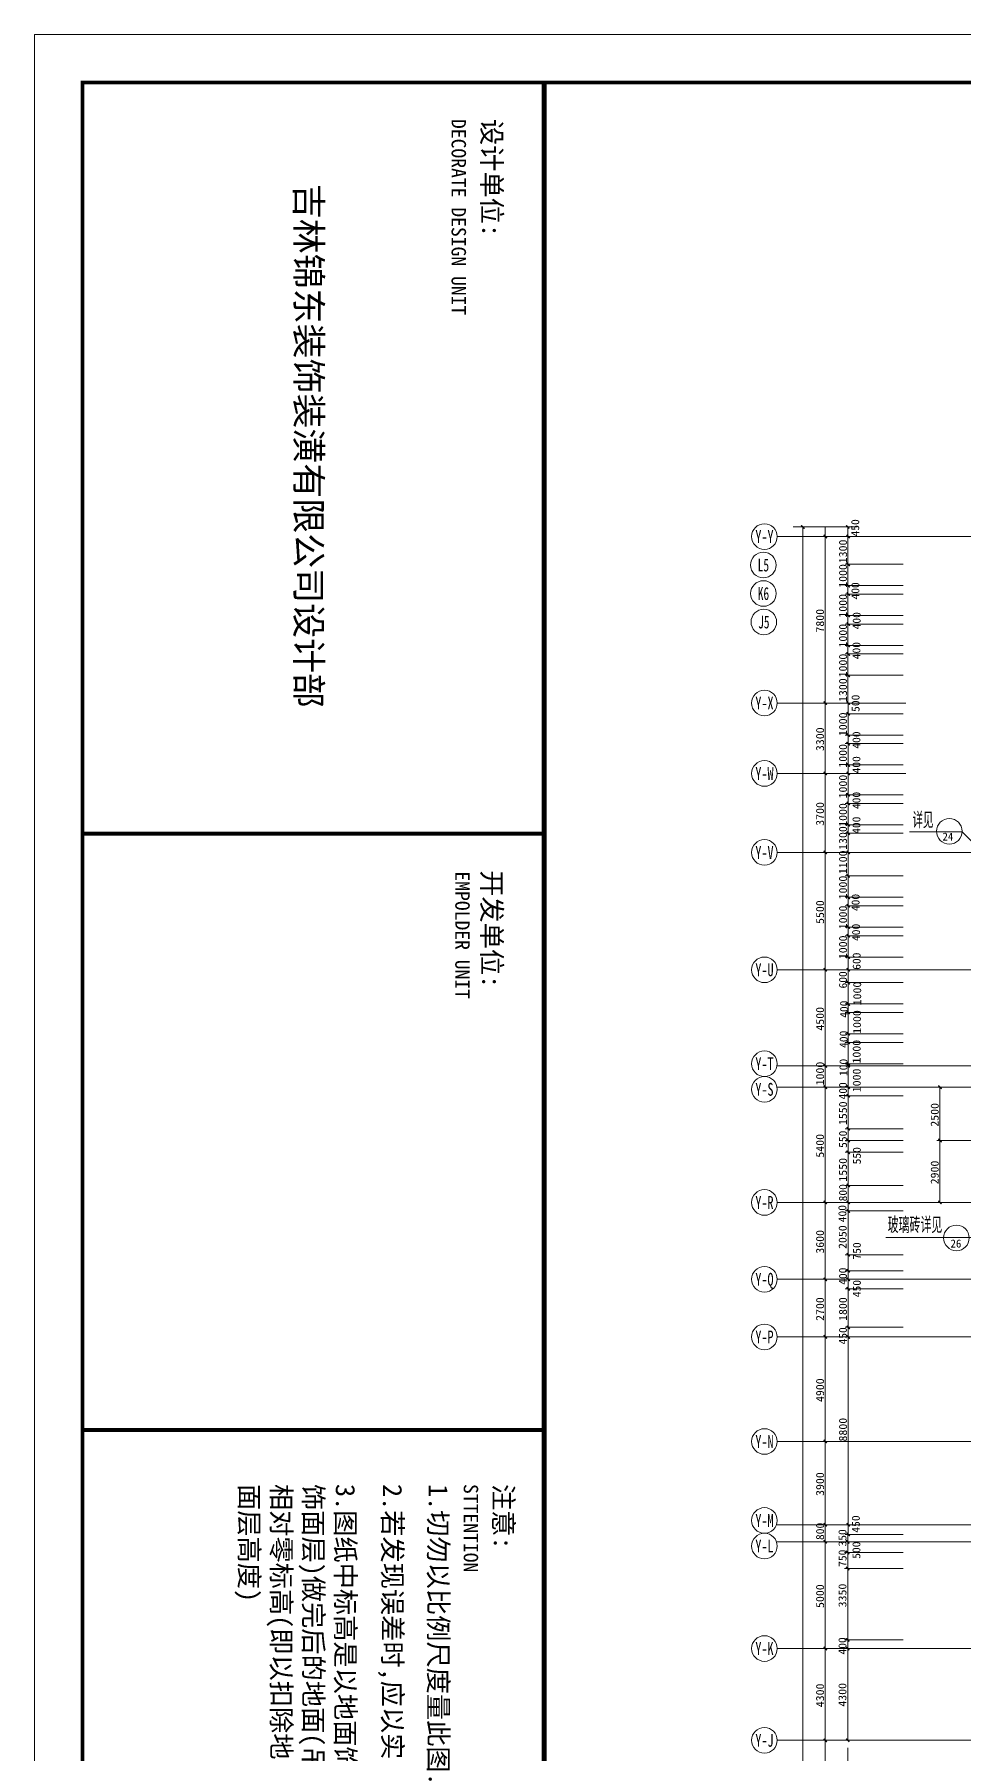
# Model space of a CAD drawing. Extents: x -307567 to 704339, y -10277 to 165507.
# Drawn here: x 80863 to 124453, y 84910 to 165506 of the extents above; entities that cross this region are included whole.
import ezdxf
from ezdxf.enums import TextEntityAlignment as Align

# ---------------------------------------------------------------- set-up
doc = ezdxf.new("R2010")
doc.units = 0
doc.header["$MEASUREMENT"] = 0
for name, color, linetype, lineweight in [('AXIS', 7, 'CONTINUOUS', 5), ('wode', 250, 'CONTINUOUS', 0), ('ziti', 32, 'CONTINUOUS', 0), ('我的', 255, 'CONTINUOUS', 0)]:
    doc.layers.add(name, color=color, linetype=linetype, lineweight=lineweight)
doc.styles.add('HZ', font='txt', dxfattribs={"width": 0.7, "height": 5, "bigfont": 'STF:宋体'})
doc.styles.get("Standard").update_dxf_attribs({"font": 'txt', "height": 3})

msp = doc.modelspace()

# ---------------------------------------------------------------- linework, layer by layer
at = {"layer": 'AXIS', "color": 0}
msp.add_lwpolyline([(211123.29347, 165506.44355), (80863.18581, 165506.44355), (80863.18581, -10277.09273), (211123.29347, -10277.09273)], close=True, dxfattribs=at)
at = {"layer": 'AXIS', "color": 0, "const_width": 180.29081}
msp.add_lwpolyline([(208869.65839, 163252.80847), (83116.82089, 163252.80847), (83116.82089, -8023.45765), (208869.65839, -8023.45765)], close=True, dxfattribs=at)
at = {"layer": 'wode', "color": 0}
for p, q in [((115674.04752, 141979.04603), (118974.00627, 141979.04603)), ((119423.89078, 142429.04041), (116423.92828, 142429.04041)), ((116874.03252, 19280.57061), (116874.03252, 142429.04041)), ((117923.90953, 141979.04603), (117923.90953, 142429.04041)), ((117924.01939, 134179.14353), (117924.01939, 141979.04603)), ((121691.77015, 141979.04603), (118849.23976, 141979.04603)), ((118974.00627, 134179.14353), (118974.00627, 142429.04041)), ((195197.62623, 141979.04603), (118974.00627, 141979.04603)), ((121568.28536, 140679.05923), (118849.23976, 140679.05923)), ((121568.28536, 139679.06868), (118849.23976, 139679.06868)), ((121568.28536, 139279.07978), (118849.23976, 139279.07978)), ((121568.28536, 138279.08923), (118849.23976, 138279.08923)), ((121568.28536, 137879.09118), (118849.23976, 137879.09118)), ((121568.28536, 136879.10978), (118849.23976, 136879.10978)), ((121568.28536, 136479.11173), (118849.23976, 136479.11173)), ((121568.28536, 135479.12118), (118849.23976, 135479.12118)), ((115674.04752, 134179.14353), (118974.00627, 134179.14353)), ((117924.01939, 130879.18478), (117924.01939, 134179.14353)), ((121691.77015, 134179.14353), (118849.23976, 134179.14353)), ((118999.23789, 133679.14368), (118999.23789, 134179.14353)), ((121568.28536, 133679.14368), (118849.23976, 133679.14368)), ((118999.23789, 127179.22798), (118999.23789, 133679.14368)), ((121568.28536, 132679.16228), (118849.23976, 132679.16228)), ((121568.28536, 132279.16423), (118849.23976, 132279.16423)), ((115674.04752, 130879.18478), (118974.00627, 130879.18478)), ((117924.01939, 127179.22798), (117924.01939, 130879.18478)), ((121568.28536, 131279.17368), (118849.23976, 131279.17368)), ((121691.77015, 130879.18478), (118849.23976, 130879.18478)), ((121568.28536, 129879.19423), (118849.23976, 129879.19423)), ((121568.28536, 129479.19618), (118849.23976, 129479.19618)), ((121568.28536, 128479.21478), (118849.23976, 128479.21478)), ((121568.28536, 128079.21673), (118849.23976, 128079.21673)), ((124338.08717, 128146.74518), (121870.11265, 128146.74518)), ((125405.10264, 127079.73887), (124338.08717, 128146.74518)), ((115674.04752, 127179.22798), (118974.00627, 127179.22798)), ((117924.01939, 121679.29368), (117924.01939, 127179.22798)), ((121691.77015, 127179.22798), (118849.23976, 127179.22798)), ((195197.62623, 127179.22798), (118974.00627, 127179.22798)), ((118999.23789, 126079.24478), (118999.23789, 127179.22798)), ((121568.28536, 126079.24478), (118849.23976, 126079.24478)), ((118999.23789, 125079.25423), (118999.23789, 126079.24478)), ((121568.28536, 125079.25423), (118849.23976, 125079.25423)), ((118999.23789, 124679.25618), (118999.23789, 125079.25423)), ((121568.28536, 124679.25618), (118849.23976, 124679.25618)), ((118999.23789, 123679.27478), (118999.23789, 124679.25618)), ((121568.28536, 123679.27478), (118849.23976, 123679.27478)), ((118999.23789, 123279.27673), (118999.23789, 123679.27478)), ((121568.28536, 123279.27673), (118849.23976, 123279.27673)), ((118999.23789, 122279.28618), (118999.23789, 123279.27673)), ((121568.28536, 122279.28618), (118849.23976, 122279.28618)), ((118999.23789, 121679.29368), (118999.23789, 122279.28618)), ((115674.04752, 121679.29368), (118974.00627, 121679.29368)), ((117924.01939, 117179.34993), (117924.01939, 121679.29368)), ((121691.77015, 121679.29368), (118849.23976, 121679.29368)), ((121568.28536, 121079.30118), (118849.23976, 121079.30118)), ((195197.62623, 121679.29368), (118974.00627, 121679.29368)), ((118999.23789, 118679.33118), (118999.23789, 121679.29368)), ((121568.28536, 120079.31978), (118849.23976, 120079.31978)), ((121568.28536, 119679.32173), (118849.23976, 119679.32173)), ((118999.23789, 116179.36853), (118999.23789, 120079.31978)), ((121568.28536, 118679.33118), (118849.23976, 118679.33118)), ((121568.28536, 118279.34228), (118849.23976, 118279.34228)), ((115674.04752, 117179.34993), (118974.00627, 117179.34993)), ((117924.01939, 116179.36853), (117924.01939, 117179.34993)), ((121568.28536, 117279.35173), (118849.23976, 117279.35173)), ((121691.77015, 117179.34993), (118849.23976, 117179.34993)), ((195197.62623, 117179.34993), (118974.00627, 117179.34993)), ((115674.04752, 116179.36853), (118974.00627, 116179.36853)), ((117924.01939, 110779.43603), (117924.01939, 116179.36853)), ((121691.77015, 116179.36853), (118849.23976, 116179.36853)), ((195197.62623, 116179.36853), (118974.00627, 116179.36853)), ((118999.23789, 115779.37048), (118999.23789, 116179.36853)), ((123147.84326, 116179.36853), (133413.04697, 116179.36853)), ((123297.84138, 113679.39673), (123297.84138, 116179.36853)), ((121568.28536, 115779.37048), (118849.23976, 115779.37048)), ((118999.23789, 114229.3929), (118999.23789, 115779.37048)), ((121568.28536, 114229.3929), (118849.23976, 114229.3929)), ((121568.28536, 113679.39673), (118849.23976, 113679.39673)), ((118999.23789, 113679.39673), (118999.23789, 114229.3929)), ((118999.23789, 113129.40055), (118999.23789, 113679.39673)), ((123147.84326, 113679.39673), (133454.9776, 113679.39673)), ((123297.84138, 110779.43603), (123297.84138, 113679.39673)), ((121568.28536, 113129.40055), (118849.23976, 113129.40055)), ((118999.23789, 111579.42298), (118999.23789, 113129.40055)), ((121568.28536, 111579.42298), (118849.23976, 111579.42298)), ((118999.23789, 110779.43603), (118999.23789, 111579.42298)), ((115674.04752, 110779.43603), (118974.00627, 110779.43603)), ((117924.01939, 107179.48103), (117924.01939, 110779.43603)), ((121691.77015, 110779.43603), (118849.23976, 110779.43603)), ((195197.62623, 110779.43603), (118974.00627, 110779.43603)), ((118999.23789, 108704.45586), (118999.23789, 110779.43603)), ((123147.84326, 110779.43603), (133413.04697, 110779.43603)), ((121568.28536, 110379.43798), (118849.23976, 110379.43798)), ((125405.10264, 109135.20609), (120755.16076, 109135.20609)), ((121568.28536, 108329.46055), (118849.23976, 108329.46055)), ((118999.23789, 107179.48103), (118999.23789, 108704.45586)), ((121568.28536, 107579.46992), (118849.23976, 107579.46992)), ((115674.04752, 107179.48103), (118974.00627, 107179.48103)), ((117924.01939, 104479.51478), (117924.01939, 107179.48103)), ((121691.77015, 107179.48103), (118849.23976, 107179.48103)), ((121691.77015, 107179.48103), (118849.23976, 107179.48103)), ((121568.28536, 106729.48665), (118849.23976, 106729.48665)), ((195197.62623, 107179.48103), (118974.00627, 107179.48103)), ((118999.23789, 106729.48665), (118999.23789, 107179.48103)), ((118999.23789, 104929.50915), (118999.23789, 106729.48665)), ((121568.28536, 104929.50915), (118849.23976, 104929.50915)), ((118999.23789, 104479.51478), (118999.23789, 104929.50915)), ((115674.04752, 104479.51478), (118974.00627, 104479.51478)), ((117924.01939, 99579.57297), (117924.01939, 104479.51478)), ((121691.77015, 104479.51478), (118849.23976, 104479.51478)), ((121691.77015, 104479.51478), (118849.23976, 104479.51478)), ((195197.62623, 104479.51478), (118974.00627, 104479.51478)), ((118999.23789, 99579.57297), (118999.23789, 104479.51478)), ((115674.04752, 99579.57297), (118974.00627, 99579.57297)), ((115674.04752, 99579.57297), (118974.00627, 99579.57297)), ((117924.01939, 95679.62172), (117924.01939, 99579.57297)), ((121691.77015, 99579.57297), (118849.23976, 99579.57297)), ((121691.77015, 99579.57297), (118849.23976, 99579.57297)), ((175454.45261, 99579.57297), (118974.00627, 99579.57297)), ((175454.45261, 99579.57297), (118974.00627, 99579.57297)), ((118999.23789, 95679.62172), (118999.23789, 99579.57297)), ((115674.04752, 95679.62172), (118974.00627, 95679.62172)), ((115674.04752, 95679.62172), (118974.00627, 95679.62172)), ((117924.01939, 94879.62562), (117924.01939, 95679.62172)), ((121691.77015, 95679.62172), (118849.23976, 95679.62172)), ((118849.23976, 95679.62172), (121619.48101, 95679.62172)), ((118849.23976, 95229.62735), (121568.28536, 95229.62735)), ((195197.62623, 95679.62172), (118974.00627, 95679.62172)), ((195197.62623, 95679.62172), (118974.00627, 95679.62172)), ((118974.00627, 90179.67827), (118974.00627, 95229.62735)), ((118999.23789, 95229.62735), (118999.23789, 95679.62172)), ((115674.04752, 94879.62562), (118974.00627, 94879.62562)), ((115674.04752, 94879.62562), (118974.00627, 94879.62562)), ((117924.01939, 89879.68202), (117924.01939, 94879.62562)), ((118824.00814, 94879.62562), (121616.51474, 94879.62562)), ((118824.00814, 94379.62577), (121568.28536, 94379.62577)), ((118974.00627, 94579.62937), (118974.00627, 94879.62562)), ((195197.62623, 94879.62562), (118974.00627, 94879.62562)), ((195197.62623, 94879.62562), (118974.00627, 94879.62562)), ((118824.00814, 93629.63514), (121568.28536, 93629.63514)), ((118824.00814, 90279.68922), (121568.28536, 90279.68922)), ((115674.04752, 89879.68202), (118974.00627, 89879.68202)), ((115674.04752, 89879.68202), (118974.00627, 89879.68202)), ((117924.01939, 85579.74187), (117924.01939, 89879.68202)), ((118824.00814, 89879.68202), (121616.51474, 89879.68202)), ((118974.00627, 89879.68202), (118974.00627, 90179.67827)), ((118974.00627, 89579.69034), (118974.00627, 89879.68202)), ((195197.62623, 89879.68202), (118974.00627, 89879.68202)), ((195197.62623, 89879.68202), (118974.00627, 89879.68202)), ((118974.00627, 85929.73902), (118974.00627, 89579.69034)), ((115674.04752, 85579.74187), (118974.00627, 85579.74187)), ((115674.04752, 85579.74187), (118974.00627, 85579.74187)), ((117924.01939, 81579.79339), (117924.01939, 85579.74187)), ((118974.00627, 85579.74187), (118974.00627, 85929.73902)), ((195197.62623, 85579.74187), (118974.00627, 85579.74187)), ((195197.62623, 85579.74187), (118974.00627, 85579.74187)), ((118974.00627, 78029.83472), (118974.00627, 85229.74472))]:
    msp.add_line(p, q, dxfattribs=at)
at = {"layer": 'wode', "color": 0, "const_width": 67.49915}
for points in [[(116799.03346, 142504.03947), (116949.03158, 142354.04135)], [(117849.02033, 142054.0451), (117999.01846, 141904.04697)], [(118898.89734, 142504.03947), (119048.89547, 142354.04135)], [(118924.23882, 142054.0451), (119074.23695, 141904.04697)], [(118924.23882, 140754.05829), (119074.23695, 140604.06017)], [(118924.23882, 139754.06774), (119074.23695, 139604.06962)], [(118924.23882, 139354.07884), (119074.23695, 139204.08072)], [(118924.23882, 138354.08829), (119074.23695, 138204.09017)], [(118924.23882, 137954.09024), (119074.23695, 137804.09212)], [(118924.23882, 136954.10884), (119074.23695, 136804.11072)], [(118924.23882, 136554.11079), (119074.23695, 136404.11267)], [(118924.23882, 135554.12024), (119074.23695, 135404.12212)], [(117849.02033, 134254.14259), (117999.01846, 134104.14447)], [(118924.23882, 134254.14259), (119074.23695, 134104.14447)], [(118924.23882, 133754.14274), (119074.23695, 133604.14462)], [(118924.23882, 132754.16134), (119074.23695, 132604.16322)], [(118924.23882, 132354.16329), (119074.23695, 132204.16517)], [(118924.23882, 131354.17274), (119074.23695, 131204.17461)], [(117849.02033, 130954.18384), (117999.01846, 130804.18572)], [(118924.23882, 130954.18384), (119074.23695, 130804.18572)], [(118924.23882, 129954.19329), (119074.23695, 129804.19517)], [(118924.23882, 129554.19524), (119074.23695, 129404.19711)], [(118924.23882, 128554.21384), (119074.23695, 128404.21572)], [(118924.23882, 128154.21579), (119074.23695, 128004.21767)], [(117849.02033, 127254.22704), (117999.01846, 127104.22892)], [(118924.23882, 127254.22704), (119074.23695, 127104.22892)], [(118924.23882, 126154.24384), (119074.23695, 126004.24572)], [(118924.23882, 125154.25329), (119074.23695, 125004.25517)], [(118924.23882, 124754.25524), (119074.23695, 124604.25711)], [(118924.23882, 123754.27384), (119074.23695, 123604.27572)], [(118924.23882, 123354.27579), (119074.23695, 123204.27767)], [(117849.02033, 121754.29274), (117999.01846, 121604.29461)], [(118924.23882, 122354.28524), (119074.23695, 122204.28711)], [(118924.23882, 121754.29274), (119074.23695, 121604.29461)], [(118924.23882, 121154.30024), (119074.23695, 121004.30211)], [(118924.23882, 120154.31884), (119074.23695, 120004.32072)], [(118924.23882, 119754.32079), (119074.23695, 119604.32266)], [(118924.23882, 118754.33024), (119074.23695, 118604.33211)], [(118924.23882, 118354.34134), (119074.23695, 118204.34322)], [(117849.02033, 117254.34899), (117999.01846, 117104.35086)], [(118924.23882, 117354.35079), (119074.23695, 117204.35266)], [(118924.23882, 117254.34899), (119074.23695, 117104.35086)], [(117849.02033, 116254.36759), (117999.01846, 116104.36947)], [(118924.23882, 116254.36759), (119074.23695, 116104.36947)], [(123222.84232, 116254.36759), (123372.84044, 116104.36947)], [(118924.23882, 115854.36954), (119074.23695, 115704.37141)], [(118924.23882, 114304.39197), (119074.23695, 114154.39384)], [(118924.23882, 113754.39579), (119074.23695, 113604.39766)], [(123222.84232, 113754.39579), (123372.84044, 113604.39766)], [(118924.23882, 113204.39961), (119074.23695, 113054.40149)], [(118924.23882, 111654.42204), (119074.23695, 111504.42391)], [(117849.02033, 110854.43509), (117999.01846, 110704.43697)], [(118924.23882, 110854.43509), (119074.23695, 110704.43697)], [(118924.23882, 110454.43704), (119074.23695, 110304.43891)], [(123222.84232, 110854.43509), (123372.84044, 110704.43697)], [(118924.23882, 108404.45961), (119074.23695, 108254.46149)], [(117849.02033, 107254.48009), (117999.01846, 107104.48196)], [(118924.23882, 107654.46899), (119074.23695, 107504.47086)], [(118924.23882, 107254.48009), (119074.23695, 107104.48196)], [(118924.23882, 107254.48009), (119074.23695, 107104.48196)], [(118924.23882, 106804.48571), (119074.23695, 106654.48759)], [(118924.23882, 105004.50821), (119074.23695, 104854.51009)], [(117849.02033, 104554.51384), (117999.01846, 104404.51571)], [(118924.23882, 104554.51384), (119074.23695, 104404.51571)], [(118924.23882, 104554.51384), (119074.23695, 104404.51571)], [(117849.02033, 99654.57204), (117999.01846, 99504.57391)], [(117849.02033, 95754.62079), (117999.01846, 95604.62266)], [(118924.23882, 95754.62079), (119074.23695, 95604.62266)], [(118924.23882, 95754.62079), (119074.23695, 95604.62266)], [(118924.23882, 95304.62641), (119074.23695, 95154.62829)], [(117849.02033, 94954.62468), (117999.01846, 94804.62656)], [(118899.00721, 94954.62468), (119049.00533, 94804.62656)], [(118899.00721, 94454.62483), (119049.00533, 94304.6267)], [(118899.00721, 93704.6342), (119049.00533, 93554.63608)], [(118899.00721, 90354.68829), (119049.00533, 90204.69016)], [(117849.02033, 89954.68108), (117999.01846, 89804.68295)], [(118899.00721, 89954.68108), (119049.00533, 89804.68295)], [(117849.02033, 85654.74093), (117999.01846, 85504.74281)], [(118899.00721, 85654.74093), (119049.00533, 85504.74281)]]:
    msp.add_lwpolyline(points, dxfattribs=at)
at = {"layer": 'wode', "color": 0}
for centre in [(115074.05502, 141979.04603), (115022.89599, 140644.72738), (115026.26509, 139310.40874), (115044.83175, 137976.08093), (115074.05502, 134179.14353), (115074.05502, 130879.18478), (123739.63273, 128169.21194), (115074.05502, 127179.22798), (115074.05502, 121679.29368), (115074.05502, 117279.35173), (115074.05502, 116079.36673), (115074.05502, 110779.43603), (124070.75652, 109117.79298), (115074.05502, 107179.48103), (115074.05502, 104479.51478), (115074.05502, 99579.57297), (115074.05502, 99579.57297), (115074.05502, 95879.60702), (115074.05502, 94679.62202), (115074.05502, 89879.68202), (115074.05502, 89879.68202), (115074.05502, 85579.74187), (115074.05502, 85579.74187)]:
    msp.add_circle(centre, 599.9925, dxfattribs=at)
at = {"layer": '我的', "color": 0}
for points, const_width in [([(104751.71767, 163252.80847), (104751.71767, -8023.45765)], 225.36351), ([(83116.82089, 128058.29638), (104751.71767, 128058.29638)], 180.29081), ([(83116.82089, 100121.94557), (104751.71767, 100121.94557)], 180.29081)]:
    msp.add_lwpolyline(points, dxfattribs=dict(at, const_width=const_width))

# ---------------------------------------------------------------- texts
at = {"layer": 'wode', "color": 0}
for s, width, p, p2 in [('450', 0.864004, (119513.61134, 141983.10177), (119513.61134, 142793.09531)), ('1300', 0.98667, (118939.21666, 140729.05555), (118939.21666, 141839.04534)), ('1000', 1.044701, (118939.21666, 139579.07603), (118939.21666, 140689.05666)), ('400', 0.925718, (119519.2143, 139029.07986), (119519.2143, 139839.07339)), ('1000', 1.044709, (118939.21666, 138179.08743), (118939.21666, 139289.07722)), ('7800', 0.887996, (117864.03479, 137479.10228), (117864.03479, 138589.08291)), ('1000', 1.044709, (118939.21666, 136779.10798), (118939.21666, 137889.09777)), ('400', 0.925708, (119579.1989, 137629.10041), (119579.1989, 138439.08479)), ('1000', 1.044701, (118939.21666, 135379.12853), (118939.21666, 136489.10916)), ('400', 0.925718, (119569.20147, 136229.1118), (119569.20147, 137039.10534)), ('1300', 0.98667, (118939.21666, 134229.13985), (118939.21666, 135339.12964)), ('500', 0.925718, (119529.21173, 133763.14226), (119529.21173, 134573.1358)), ('3300', 0.887996, (117864.03479, 131929.17166), (117864.03479, 133039.15229)), ('1000', 1.044709, (118939.21666, 132629.1568), (118939.21666, 133739.14659)), ('1000', 1.044701, (118939.21666, 131149.17957), (118939.21666, 132259.16021)), ('400', 0.925708, (119569.20147, 132039.17089), (119569.20147, 132849.15527)), ('400', 0.925708, (119569.20147, 130879.18478), (119569.20147, 131689.16916)), ('1000', 1.044709, (118939.21666, 129709.19208), (118939.21666, 130819.18187)), ('400', 0.925718, (119569.20147, 129209.20138), (119569.20147, 130019.19492)), ('3700', 0.888003, (117864.03479, 128429.2093), (117864.03479, 129539.19909)), ('1000', 1.044709, (118939.21666, 128379.21298), (118939.21666, 129489.20277)), ('1300', 0.98667, (118939.21666, 127299.22465), (118939.21666, 128409.21443)), ('400', 0.925718, (119569.20147, 128049.21527), (119569.20147, 128859.20881)), ('1100', 1.109995, (118939.21666, 126163.24336), (118939.21666, 127273.224)), ('1000', 1.044709, (118939.21666, 124979.25243), (118939.21666, 126089.24221)), ('400', 0.925708, (119529.21173, 124429.2654), (119529.21173, 125239.24979)), ('5500', 0.887996, (117864.03479, 123829.2729), (117864.03479, 124939.25354)), ('1000', 1.044709, (118939.21666, 123579.27298), (118939.21666, 124689.26277)), ('400', 0.925718, (119549.2066, 123029.2768), (119549.2066, 123839.27034)), ('1000', 1.044701, (118939.21666, 122179.29353), (118939.21666, 123289.27416)), ('600', 0.925718, (119579.1989, 121679.29368), (119579.1989, 122489.28721)), ('600', 0.925708, (118939.21666, 120803.30975), (118939.21666, 121613.29413)), ('1000', 1.044701, (119606.04182, 120014.31815), (119606.04182, 121124.29878)), ('400', 0.925718, (118989.20383, 119429.3218), (118989.20383, 120239.31534)), ('4500', 0.888003, (117864.03479, 118829.3293), (117864.03479, 119939.31909)), ('1000', 1.044709, (119599.23039, 118679.33118), (119599.23039, 119789.32096)), ('400', 0.925708, (118969.20896, 118019.34492), (118969.20896, 118829.3293)), ('1000', 1.044709, (119579.1989, 117289.34916), (119579.1989, 118399.33895)), ('1000', 1.044701, (117864.03479, 116263.36711), (117864.03479, 117373.34774)), ('100', 1.080005, (118959.21153, 116700.79145), (118959.21153, 117510.78499)), ('1000', 1.044709, (119583.9962, 115943.36684), (119583.9962, 117053.35663)), ('400', 0.925718, (118939.21666, 115603.3717), (118939.21666, 116413.36524)), ('1550', 0.93474, (118939.21666, 114404.38461), (118939.21666, 115514.3744)), ('2500', 0.888003, (123237.85678, 114329.38555), (123237.85678, 115439.37534)), ('5400', 0.887996, (117864.03479, 112879.40978), (117864.03479, 113989.39041)), ('550', 0.863994, (118939.21666, 113334.40287), (118939.21666, 114144.38725)), ('1550', 0.934732, (118939.21666, 111754.42384), (118939.21666, 112864.40447)), ('550', 0.864004, (119589.19633, 112563.41031), (119589.19633, 113373.40385)), ('2900', 0.888003, (123237.85678, 111629.4193), (123237.85678, 112739.40909)), ('800', 0.925718, (118939.21666, 110829.43235), (118939.21666, 111639.42589)), ('400', 0.925708, (118909.22436, 109849.44582), (118909.22436, 110659.4302)), ('2050', 0.888003, (118924.0191, 108599.45534), (118924.0191, 109709.44513)), ('3600', 0.887996, (117864.03479, 108379.46603), (117864.03479, 109489.44666)), ('750', 0.864004, (119588.02447, 108102.28443), (119588.02447, 108912.27797)), ('400', 0.925718, (118937.42225, 106920.29848), (118937.42225, 107730.29201)), ('450', 0.864004, (119588.72026, 106338.48812), (119588.72026, 107148.48166)), ('2700', 0.887996, (117864.03479, 105229.5054), (117864.03479, 106339.48603)), ('1800', 0.986662, (118939.21666, 105229.5054), (118939.21666, 106339.48603)), ('450', 0.864004, (118939.21666, 104124.51433), (118939.21666, 104934.50787)), ('4900', 0.888003, (117864.03479, 101429.5468), (117864.03479, 102539.53659)), ('8800', 0.887996, (118939.21666, 99579.57297), (118939.21666, 100689.55361)), ('3900', 0.887996, (117864.03479, 97029.60485), (117864.03479, 98139.58548)), ('450', 0.864004, (119541.55288, 95308.61806), (119541.55288, 96118.6116)), ('800', 0.925708, (117864.03479, 94963.6242), (117864.03479, 95773.60859)), ('350', 0.864004, (118914.02167, 94659.62715), (118914.02167, 95469.62069)), ('750', 0.864004, (118918.41614, 93705.42155), (118918.41614, 94515.41508)), ('500', 0.925708, (119567.91974, 94084.41766), (119567.91974, 94894.40205)), ('5000', 0.934732, (117864.03479, 91779.67047), (117864.03479, 92889.65111)), ('3350', 0.845717, (118914.82732, 91809.68108), (118914.82732, 92919.67087)), ('400', 0.925708, (118914.02167, 89597.69396), (118914.02167, 90407.67835)), ('4300', 0.887999, (117864.03479, 87129.72402), (117864.03479, 88239.70923)), ('4300', 0.887999, (118914.02167, 87154.72218), (118914.02167, 88264.70739))]:
    msp.add_text(s, height=374.995313, rotation=90, dxfattribs=dict(at, width=width)).set_placement(p, p2, align=Align.FIT)
for s, height, width, p, p2 in [('Y-Y', 599.9925, 0.531555, (114648.81619, 141679.04978), (115499.29384, 141679.04978)), ('L5', 599.9925, 0.53551, (114755.16252, 140344.73113), (115290.66608, 140344.73113)), ('K6', 599.9925, 0.53551, (114758.495, 139010.41249), (115293.99856, 139010.41249)), ('J5', 599.9925, 0.535474, (114777.09828, 137676.08468), (115312.56522, 137676.08468)), ('Y-X', 599.9925, 0.531555, (114648.81619, 133879.14728), (115499.29384, 133879.14728)), ('Y-W', 599.9925, 0.472493, (114648.81619, 130579.18853), (115499.29384, 130579.18853)), ('Y-V', 599.9925, 0.472493, (114648.81619, 126879.23173), (115499.29384, 126879.23173)), ('24', 374.995313, 0.815977, (123414.47811, 127732.36437), (123924.45708, 127732.36437)), ('Y-U', 599.9925, 0.531555, (114648.81619, 121379.29743), (115499.29384, 121379.29743)), ('Y-T', 599.9925, 0.531555, (114648.81619, 116979.35548), (115499.29384, 116979.35548)), ('Y-S', 599.9925, 0.531555, (114648.81619, 115779.37048), (115499.29384, 115779.37048)), ('Y-R', 599.9925, 0.531555, (114648.81619, 110479.43978), (115499.29384, 110479.43978)), ('26', 374.995313, 0.816035, (123792.00024, 108667.22183), (124302.01584, 108667.22183)), ('Y-Q', 599.9925, 0.531555, (114648.81619, 106879.48478), (115499.29384, 106879.48478)), ('Y-P', 599.9925, 0.531555, (114648.81619, 104179.51853), (115499.29384, 104179.51853)), ('Y-N', 599.9925, 0.531555, (114648.81619, 99279.57672), (115499.29384, 99279.57672)), ('Y-N', 599.9925, 0.531555, (114648.81619, 99279.57672), (115499.29384, 99279.57672)), ('Y-M', 599.9925, 0.531555, (114648.81619, 95579.61077), (115499.29384, 95579.61077)), ('Y-L', 599.9925, 0.531555, (114648.81619, 94379.62577), (115499.29384, 94379.62577)), ('Y-K', 599.9925, 0.531555, (114648.81619, 89579.69034), (115499.29384, 89579.69034)), ('Y-K', 599.9925, 0.531555, (114648.81619, 89579.69034), (115499.29384, 89579.69034)), ('Y-J', 599.9925, 0.531555, (114648.81619, 85279.74562), (115499.29384, 85279.74562)), ('Y-J', 599.9925, 0.531555, (114648.81619, 85279.74562), (115499.29384, 85279.74562))]:
    msp.add_text(s, height=height, dxfattribs=dict(at, width=width)).set_placement(p, p2, align=Align.FIT)
at = {"layer": 'ziti', "color": 0, "style": 'HZ'}
for s, width, p, p2 in [('详见', 0.461426, (122008.06258, 128313.57964), (122992.42528, 128313.57964)), ('玻璃砖详见', 0.479883, (120847.29828, 109341.49929), (123406.64129, 109341.49929))]:
    msp.add_text(s, height=749.990625, dxfattribs=dict(at, width=width)).set_placement(p, p2, align=Align.FIT)
at = {"layer": '我的', "color": 0, "attachment_point": 1, "rotation": 270}
for s, insert, char_height, width in [('{\\fSimSun|b0|i0|c134|p2;\\C250;DECORATE DESIGN UNIT}', (101088.17363, 161544.30667), 676.0905242, 11381.8960826), ('{\\fSimHei|b0|i0|c134|p2;\\C250;设计单位:}', (102747.72421, 161544.30667), 901.4540322, 8327.3438066), ('{\\fSimHei|b0|i0|c134|p2;\\C250;吉林锦东装饰装潢有限公司设计部}', (94319.0123, 158503.50327), 1200, 37215.4117058), ('{\\fSimSun|b0|i0|c134|p2;\\C250;EMPOLDER UNIT}', (101261.78627, 126290.24921), 676.0905242, 11976.077789), ('{\\fSimHei|b0|i0|c134|p2;\\C250;开发单位:}', (102747.72421, 126349.79458), 901.4540322, 8327.3438066), ('{\\fSimHei|b0|i0|c134|p2;\\C250;3.图纸中标高是以地面饰面层(吊顶\\P饰面层)做完后的地面(吊顶)标高为\\P相对零标高(即以扣除地面(吊顶)饰\\P面层高度)}', (95890.3489, 97588.22632), 901.4540322, 22452.787921), ('{\\fSimHei|b0|i0|c134|p2;\\C250;2.若发现误差时,应以实际距离为准.}', (98093.42574, 97588.22632), 901.4540322, 22452.787921), ('{\\fSimSun|b0|i0|c134|p2;\\C250;STTENTION}', (101658.18588, 97588.22632), 676.0905242, 8327.3438066), ('{\\fSimHei|b0|i0|c134|p2;\\C250;注意:}', (103293.54295, 97588.22632), 901.4540322, 8327.3438066), ('{\\fSimHei|b0|i0|c134|p2;\\C250;1.切勿以比例尺度量此图.}', (100244.34835, 97588.22632), 901.4540322, 22452.787921)]:
    msp.add_mtext(s, dxfattribs=dict(at, insert=insert, char_height=char_height, width=width))

doc.saveas('drawing.dxf')
